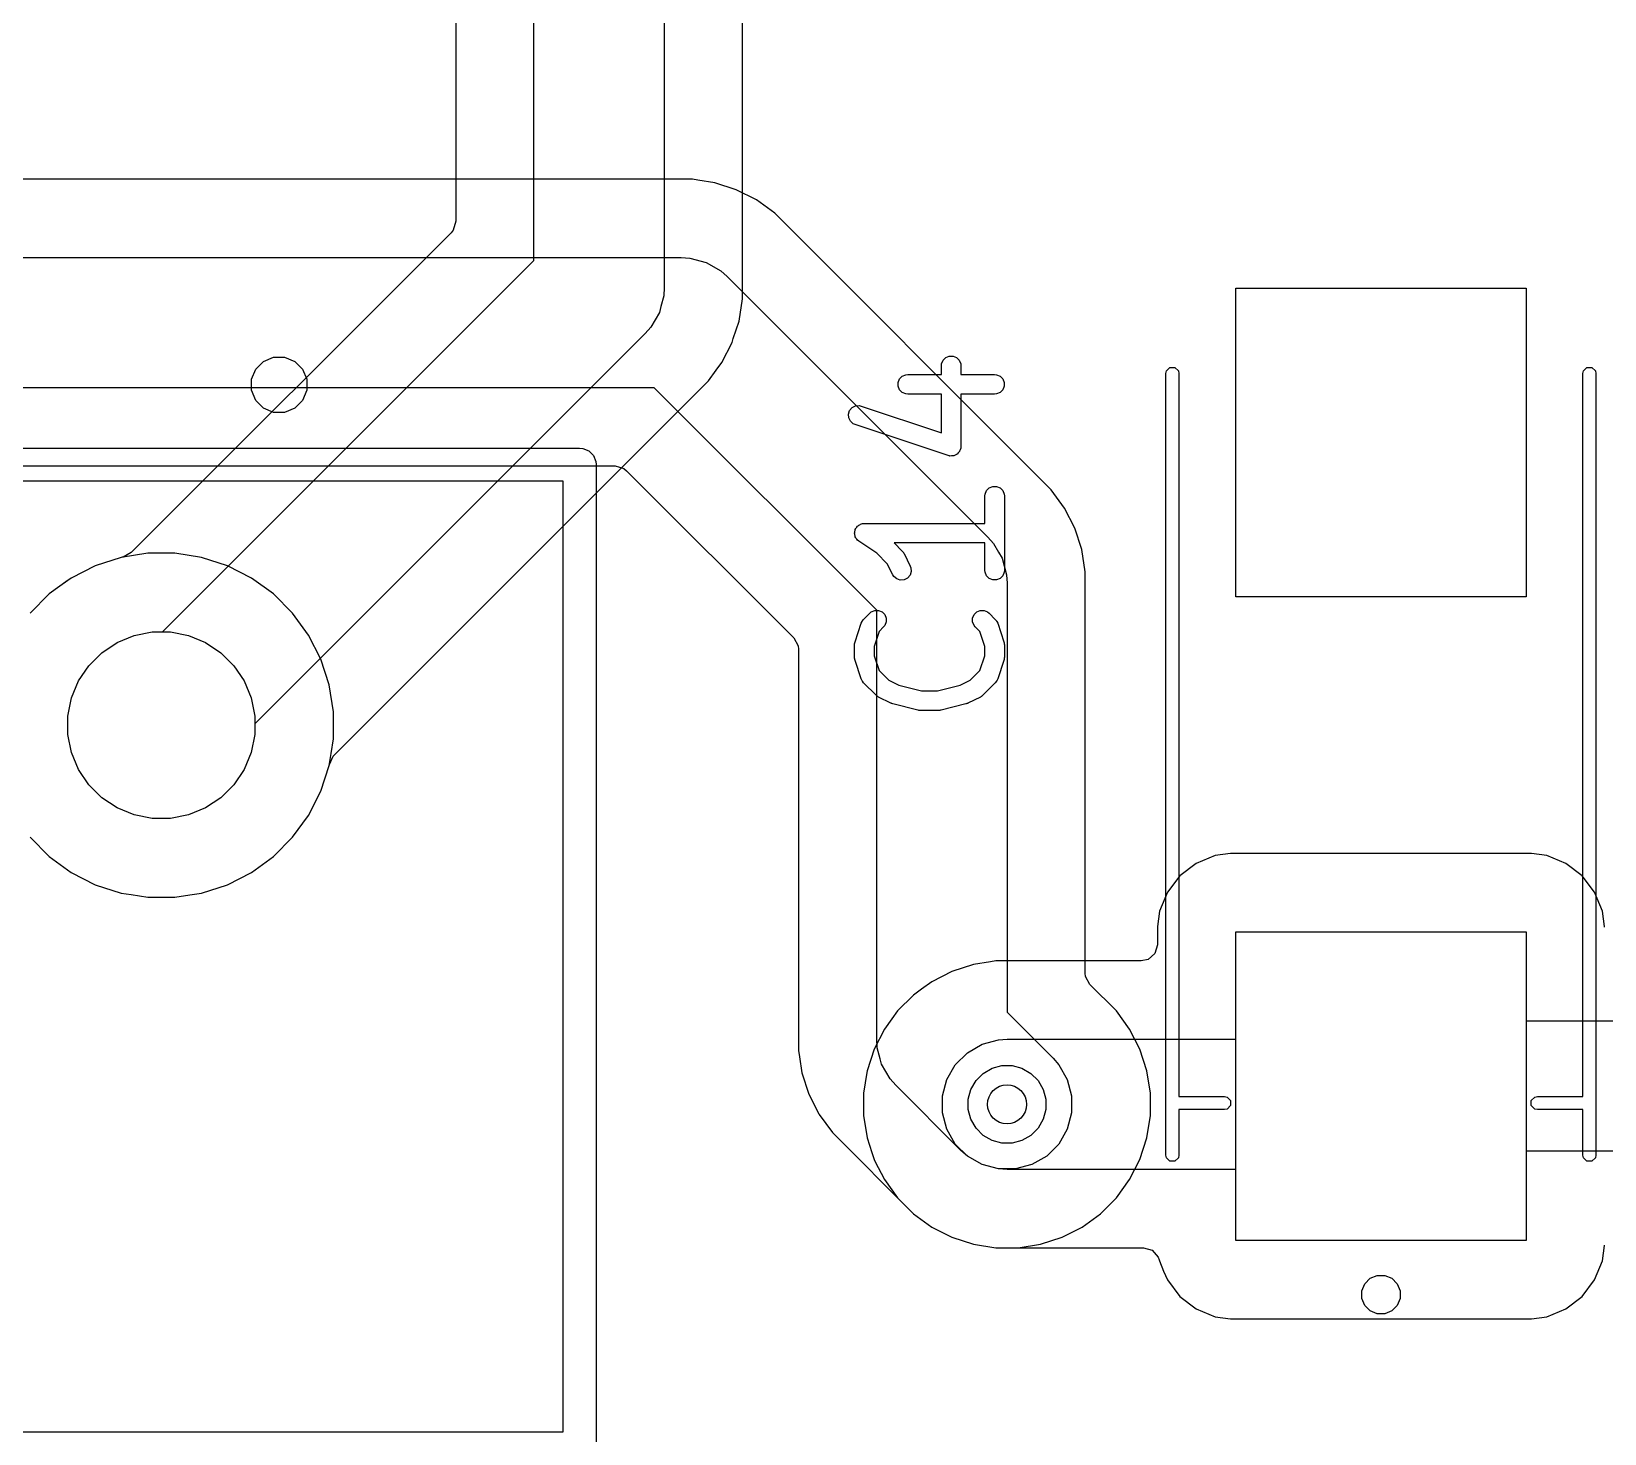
# Model space of a CAD drawing. Header units: inches. Extents: x 1.3 to 5.24, y -7.03 to -1.12.
# Drawn here: x 2.8155 to 3.2908, y -1.9892 to -1.5656 of the extents above; entities that cross this region are included whole.
import ezdxf

# ---------------------------------------------------------------- set-up
doc = ezdxf.new("R2010")
doc.units = ezdxf.units.IN
doc.header["$MEASUREMENT"] = 0
for name, color, linetype, true_color in [('B.Cu', 153, 'CONTINUOUS', 0x4d7fc4), ('B.Mask', 4, 'CONTINUOUS', 0x02ffee), ('F.Cu', 13, 'CONTINUOUS', 0xc83434), ('F.Mask', 201, 'CONTINUOUS', 0xd864ff), ('F.Paste', 253, 'CONTINUOUS', 0xb4a09a), ('F.Silkscreen', 41, 'CONTINUOUS', 0xf2eda1), ('In1.Cu', 91, 'CONTINUOUS', 0x7fc87f), ('In2.Cu', 33, 'CONTINUOUS', 0xce7d2c)]:
    doc.layers.add(name, color=color, linetype=linetype, true_color=true_color)

msp = doc.modelspace()

# ---------------------------------------------------------------- linework, layer by layer
at = {"layer": 'B.Cu', "linetype": 'CONTINUOUS'}
for p, q in [((3.01522, -1.61022), (2.71995, -1.61022)), ((3.01678, -1.61046), (3.01522, -1.61022)), ((3.02196, -1.61128), (3.01678, -1.61046)), ((3.02844, -1.61339), (3.02196, -1.61128)), ((3.02196, -1.61128), (3.02196, -1.61128)), ((3.02196, -1.61128), (3.02196, -1.61128)), ((3.03452, -1.61649), (3.02844, -1.61339)), ((3.04004, -1.6205), (3.03452, -1.61649)), ((3.11878, -1.69924), (3.04004, -1.6205)), ((2.71654, -1.63386), (3.01181, -1.63386)), ((3.01181, -1.63386), (3.01438, -1.63403)), ((3.01438, -1.63403), (3.01438, -1.63403)), ((3.01438, -1.63403), (3.01934, -1.63536)), ((3.01934, -1.63536), (3.02379, -1.63793)), ((3.02379, -1.63793), (3.0238, -1.63793)), ((3.0238, -1.63793), (3.02573, -1.63962)), ((3.02573, -1.63962), (3.10447, -1.71836)), ((3.00366, -1.67323), (2.72469, -1.67323)), ((3.07087, -1.74044), (3.00366, -1.67323)), ((2.7365, -1.69687), (2.99184, -1.69687)), ((2.99184, -1.69687), (2.99448, -1.69765)), ((2.99448, -1.69765), (2.99529, -1.6983)), ((2.99529, -1.6983), (3.04579, -1.7488)), ((3.1236, -1.70406), (3.11878, -1.69924)), ((3.12761, -1.70958), (3.1236, -1.70406)), ((3.1307, -1.71565), (3.12761, -1.70958)), ((3.13281, -1.72214), (3.1307, -1.71565)), ((3.10447, -1.71836), (3.10617, -1.7203)), ((3.10617, -1.7203), (3.10617, -1.7203)), ((3.10617, -1.7203), (3.10766, -1.72289)), ((2.84255, -1.72449), (2.83477, -1.72702)), ((2.85063, -1.72321), (2.84255, -1.72449)), ((2.85882, -1.72321), (2.85063, -1.72321)), ((2.85063, -1.72321), (2.85063, -1.72321)), ((2.8669, -1.72449), (2.85882, -1.72321)), ((2.85882, -1.72321), (2.85882, -1.72321)), ((2.87468, -1.72702), (2.8669, -1.72449)), ((2.8669, -1.72449), (2.8669, -1.72449)), ((2.8669, -1.72449), (2.8669, -1.72449)), ((3.10766, -1.72289), (3.10874, -1.72475)), ((3.10874, -1.72475), (3.11007, -1.72971)), ((3.13388, -1.72887), (3.13281, -1.72214)), ((3.13281, -1.72214), (3.13281, -1.72214)), ((2.83477, -1.72702), (2.82748, -1.73073)), ((2.88197, -1.73073), (2.87468, -1.72702)), ((3.11007, -1.72971), (3.11007, -1.72971)), ((3.11007, -1.72971), (3.11024, -1.73228)), ((3.13388, -1.85011), (3.13388, -1.72887)), ((2.82479, -1.73268), (2.82086, -1.73554)), ((2.82748, -1.73073), (2.82479, -1.73268)), ((2.88859, -1.73554), (2.88197, -1.73073)), ((3.11024, -1.73228), (3.11024, -1.86192)), ((2.82086, -1.73554), (2.81507, -1.74133)), ((2.82086, -1.73554), (2.82086, -1.73554)), ((2.82086, -1.73554), (2.82086, -1.73554)), ((2.89438, -1.74133), (2.88859, -1.73554)), ((2.89919, -1.74795), (2.89438, -1.74133)), ((3.07087, -1.87008), (3.07087, -1.74044)), ((2.84136, -1.7502), (2.8465, -1.74807)), ((2.8465, -1.74807), (2.85195, -1.74699)), ((2.85195, -1.74699), (2.8575, -1.74699)), ((2.8575, -1.74699), (2.86295, -1.74807)), ((2.86295, -1.74807), (2.86809, -1.7502)), ((2.9029, -1.75524), (2.89919, -1.74795)), ((3.04579, -1.7488), (3.04711, -1.75121)), ((2.83281, -1.75721), (2.83674, -1.75328)), ((2.83674, -1.75328), (2.84136, -1.7502)), ((2.86809, -1.7502), (2.87271, -1.75328)), ((2.87271, -1.75328), (2.87664, -1.75721)), ((3.04711, -1.75121), (3.04722, -1.75225)), ((3.04722, -1.75225), (3.04722, -1.86667)), ((2.82973, -1.76183), (2.83281, -1.75721)), ((2.87664, -1.75721), (2.87972, -1.76183)), ((2.90543, -1.76302), (2.9029, -1.75524)), ((2.8276, -1.76697), (2.82973, -1.76183)), ((2.87972, -1.76183), (2.88185, -1.76697)), ((2.90671, -1.77111), (2.90543, -1.76302)), ((2.90543, -1.76302), (2.90543, -1.76302)), ((2.82651, -1.77242), (2.8276, -1.76697)), ((2.88185, -1.76697), (2.88293, -1.77242)), ((2.82651, -1.77798), (2.82651, -1.77242)), ((2.88293, -1.77242), (2.88293, -1.77798)), ((2.90671, -1.77929), (2.90671, -1.77111)), ((2.8276, -1.78343), (2.82651, -1.77798)), ((2.88293, -1.77798), (2.88185, -1.78343)), ((2.906, -1.78378), (2.90671, -1.77929)), ((2.82973, -1.78856), (2.8276, -1.78343)), ((2.88185, -1.78343), (2.87972, -1.78856)), ((2.90543, -1.78737), (2.906, -1.78378)), ((2.83281, -1.79318), (2.82973, -1.78856)), ((2.87972, -1.78856), (2.87664, -1.79318)), ((2.9029, -1.79515), (2.90543, -1.78737)), ((2.83674, -1.79711), (2.83281, -1.79318)), ((2.87664, -1.79318), (2.87271, -1.79711)), ((2.89919, -1.80244), (2.9029, -1.79515)), ((2.84136, -1.8002), (2.83674, -1.79711)), ((2.8465, -1.80232), (2.84136, -1.8002)), ((2.86809, -1.8002), (2.86295, -1.80232)), ((2.87271, -1.79711), (2.86809, -1.8002)), ((2.85195, -1.80341), (2.8465, -1.80232)), ((2.8575, -1.80341), (2.85195, -1.80341)), ((2.86295, -1.80232), (2.8575, -1.80341)), ((2.89438, -1.80906), (2.89919, -1.80244)), ((2.81507, -1.80906), (2.82086, -1.81485)), ((2.88859, -1.81485), (2.89438, -1.80906)), ((2.82086, -1.81485), (2.82748, -1.81966)), ((2.88197, -1.81966), (2.88859, -1.81485)), ((2.82748, -1.81966), (2.83477, -1.82338)), ((2.87468, -1.82338), (2.88197, -1.81966)), ((2.83477, -1.82338), (2.84255, -1.8259)), ((2.8669, -1.8259), (2.87468, -1.82338)), ((2.84255, -1.8259), (2.84558, -1.82638)), ((2.84558, -1.82638), (2.85063, -1.82719)), ((2.85063, -1.82719), (2.85063, -1.82719)), ((2.85063, -1.82719), (2.85882, -1.82719)), ((2.85882, -1.82719), (2.86331, -1.82647)), ((2.86331, -1.82647), (2.8669, -1.8259)), ((3.13399, -1.85115), (3.13388, -1.85011)), ((3.13531, -1.85356), (3.13399, -1.85115)), ((3.14328, -1.86154), (3.13531, -1.85356)), ((3.11024, -1.86192), (3.12416, -1.87584)), ((3.14729, -1.86706), (3.14328, -1.86154)), ((3.04722, -1.86667), (3.04722, -1.87349)), ((3.15039, -1.87313), (3.14729, -1.86706)), ((3.07103, -1.87265), (3.07087, -1.87008)), ((3.04722, -1.87349), (3.04752, -1.87536)), ((3.04752, -1.87536), (3.04829, -1.88022)), ((3.07193, -1.876), (3.07103, -1.87265)), ((3.07103, -1.87265), (3.07103, -1.87265)), ((3.07236, -1.87761), (3.07193, -1.876)), ((3.12416, -1.87584), (3.12585, -1.87778)), ((3.1525, -1.87962), (3.15039, -1.87313)), ((3.04829, -1.88022), (3.0504, -1.88671)), ((3.07493, -1.88206), (3.07236, -1.87761)), ((3.07663, -1.884), (3.07493, -1.88206)), ((3.07493, -1.88206), (3.07493, -1.88206)), ((3.12585, -1.87778), (3.12842, -1.88223)), ((3.15356, -1.88635), (3.1525, -1.87962)), ((3.0504, -1.88671), (3.05343, -1.89266)), ((3.09632, -1.90368), (3.07663, -1.884)), ((3.12842, -1.88223), (3.12975, -1.88719)), ((3.15356, -1.89317), (3.15356, -1.88635)), ((3.12975, -1.88719), (3.12975, -1.89233)), ((3.05343, -1.89266), (3.05349, -1.89279)), ((3.05349, -1.89279), (3.0575, -1.8983)), ((3.12975, -1.89233), (3.12842, -1.8973)), ((3.1525, -1.89991), (3.15356, -1.89317)), ((3.0575, -1.8983), (3.08201, -1.92281)), ((3.12842, -1.8973), (3.12585, -1.90175)), ((3.15039, -1.9064), (3.1525, -1.89991)), ((3.09825, -1.90538), (3.09632, -1.90368)), ((3.1027, -1.90795), (3.09825, -1.90538)), ((3.12222, -1.90538), (3.11777, -1.90795)), ((3.12585, -1.90175), (3.12222, -1.90538)), ((3.10767, -1.90928), (3.1027, -1.90795)), ((3.11281, -1.90928), (3.10767, -1.90928)), ((3.11777, -1.90795), (3.11281, -1.90928)), ((3.14729, -1.91247), (3.15039, -1.9064)), ((3.14328, -1.91799), (3.14729, -1.91247)), ((3.13846, -1.92281), (3.14328, -1.91799)), ((3.08201, -1.92281), (3.08753, -1.92682)), ((3.13294, -1.92682), (3.13846, -1.92281)), ((3.08753, -1.92682), (3.0936, -1.92992)), ((3.12687, -1.92992), (3.13294, -1.92682)), ((3.0936, -1.92992), (3.10009, -1.93202)), ((3.10009, -1.93202), (3.10683, -1.93309)), ((3.10683, -1.93309), (3.10683, -1.93309)), ((3.10683, -1.93309), (3.11365, -1.93309)), ((3.11365, -1.93309), (3.12038, -1.93202)), ((3.11365, -1.93309), (3.11365, -1.93309)), ((3.12038, -1.93202), (3.12687, -1.92992))]:
    msp.add_line(p, q, dxfattribs=at)
at = {"layer": 'B.Cu'}
msp.add_circle((3.11024, -1.88976), 0.00591, dxfattribs=at)
at = {"layer": 'B.Mask', "linetype": 'CONTINUOUS'}
for p, q in [((2.84136, -1.7502), (2.8465, -1.74807)), ((2.8465, -1.74807), (2.85195, -1.74699)), ((2.85195, -1.74699), (2.8575, -1.74699)), ((2.8575, -1.74699), (2.86295, -1.74807)), ((2.86295, -1.74807), (2.86809, -1.7502)), ((2.83281, -1.75721), (2.83674, -1.75328)), ((2.83674, -1.75328), (2.84136, -1.7502)), ((2.86809, -1.7502), (2.87271, -1.75328)), ((2.87271, -1.75328), (2.87664, -1.75721)), ((2.82973, -1.76183), (2.83281, -1.75721)), ((2.87664, -1.75721), (2.87972, -1.76183)), ((2.8276, -1.76697), (2.82973, -1.76183)), ((2.87972, -1.76183), (2.88185, -1.76697)), ((2.82651, -1.77242), (2.8276, -1.76697)), ((2.88185, -1.76697), (2.88293, -1.77242)), ((2.82651, -1.77798), (2.82651, -1.77242)), ((2.88293, -1.77242), (2.88293, -1.77798)), ((2.8276, -1.78343), (2.82651, -1.77798)), ((2.88293, -1.77798), (2.88185, -1.78343)), ((2.82973, -1.78856), (2.8276, -1.78343)), ((2.88185, -1.78343), (2.87972, -1.78856)), ((2.83281, -1.79318), (2.82973, -1.78856)), ((2.87972, -1.78856), (2.87664, -1.79318)), ((2.83674, -1.79711), (2.83281, -1.79318)), ((2.87664, -1.79318), (2.87271, -1.79711)), ((2.84136, -1.8002), (2.83674, -1.79711)), ((2.8465, -1.80232), (2.84136, -1.8002)), ((2.86809, -1.8002), (2.86295, -1.80232)), ((2.87271, -1.79711), (2.86809, -1.8002)), ((2.85195, -1.80341), (2.8465, -1.80232)), ((2.8575, -1.80341), (2.85195, -1.80341)), ((2.86295, -1.80232), (2.8575, -1.80341))]:
    msp.add_line(p, q, dxfattribs=at)
at = {"layer": 'F.Cu', "linetype": 'CONTINUOUS'}
for p, q in [((2.96732, -1.63476), (2.96732, -1.45492)), ((3.00669, -1.45492), (3.00669, -1.64291)), ((2.94368, -1.48344), (2.94368, -1.62294)), ((3.03033, -1.64632), (3.03033, -1.48344)), ((2.94368, -1.62294), (2.94291, -1.62558)), ((2.94225, -1.6264), (2.84558, -1.72306)), ((2.94291, -1.62558), (2.94225, -1.6264)), ((2.8551, -1.74699), (2.96732, -1.63476)), ((3.00669, -1.64291), (3.00652, -1.64548)), ((3.00566, -1.64872), (3.00519, -1.65045)), ((3.00652, -1.64548), (3.00566, -1.64872)), ((3.00652, -1.64548), (3.00652, -1.64548)), ((3.02927, -1.65306), (3.03033, -1.64632)), ((3.00519, -1.65045), (3.00263, -1.6549)), ((3.02754, -1.65839), (3.02927, -1.65306)), ((3.02927, -1.65306), (3.02927, -1.65306)), ((3.00093, -1.65683), (2.88293, -1.77483)), ((3.00262, -1.6549), (3.00093, -1.65683)), ((3.00263, -1.6549), (3.00262, -1.6549)), ((3.02716, -1.65955), (3.02754, -1.65839)), ((3.02406, -1.66562), (3.02716, -1.65955)), ((3.02006, -1.67114), (3.02237, -1.66795)), ((3.02237, -1.66795), (3.02406, -1.66562)), ((2.90686, -1.78434), (3.02006, -1.67114)), ((2.84255, -1.72449), (2.83477, -1.72702)), ((2.8429, -1.72443), (2.84255, -1.72449)), ((2.84317, -1.72438), (2.8429, -1.72443)), ((2.84558, -1.72306), (2.84317, -1.72438)), ((2.83477, -1.72702), (2.82748, -1.73073)), ((2.82591, -1.73187), (2.82086, -1.73554)), ((2.82748, -1.73073), (2.82591, -1.73187)), ((2.82086, -1.73554), (2.81507, -1.74133)), ((2.82086, -1.73554), (2.82086, -1.73554)), ((2.82086, -1.73554), (2.82086, -1.73554)), ((2.84136, -1.7502), (2.8465, -1.74807)), ((2.8465, -1.74807), (2.85195, -1.74699)), ((2.85195, -1.74699), (2.8551, -1.74699)), ((2.83281, -1.75721), (2.83674, -1.75328)), ((2.83674, -1.75328), (2.84136, -1.7502)), ((2.82973, -1.76183), (2.83281, -1.75721)), ((2.8276, -1.76697), (2.82973, -1.76183)), ((2.82651, -1.77242), (2.8276, -1.76697)), ((2.82651, -1.77798), (2.82651, -1.77242)), ((2.88293, -1.77483), (2.88293, -1.77798)), ((2.8276, -1.78343), (2.82651, -1.77798)), ((2.88293, -1.77798), (2.88185, -1.78343)), ((2.82973, -1.78856), (2.8276, -1.78343)), ((2.88185, -1.78343), (2.87972, -1.78856)), ((2.90543, -1.78737), (2.90549, -1.78703)), ((2.90549, -1.78703), (2.90667, -1.78454)), ((2.90667, -1.78454), (2.90686, -1.78434)), ((2.83281, -1.79318), (2.82973, -1.78856)), ((2.87972, -1.78856), (2.87664, -1.79318)), ((2.9029, -1.79515), (2.90543, -1.78737)), ((2.83674, -1.79711), (2.83281, -1.79318)), ((2.87664, -1.79318), (2.87271, -1.79711)), ((2.89919, -1.80244), (2.9029, -1.79515)), ((2.84136, -1.8002), (2.83674, -1.79711)), ((2.8465, -1.80232), (2.84136, -1.8002)), ((2.86809, -1.8002), (2.86295, -1.80232)), ((2.87271, -1.79711), (2.86809, -1.8002)), ((2.85195, -1.80341), (2.8465, -1.80232)), ((2.8575, -1.80341), (2.85195, -1.80341)), ((2.86295, -1.80232), (2.8575, -1.80341)), ((2.89438, -1.80906), (2.89919, -1.80244)), ((2.81507, -1.80906), (2.82086, -1.81485)), ((2.88859, -1.81485), (2.89438, -1.80906)), ((2.82086, -1.81485), (2.82748, -1.81966)), ((2.88197, -1.81966), (2.88859, -1.81485)), ((3.17316, -1.81457), (3.16741, -1.81695)), ((3.17778, -1.81396), (3.17316, -1.81457)), ((3.17316, -1.81457), (3.17316, -1.81457)), ((3.26868, -1.81396), (3.17778, -1.81396)), ((3.2733, -1.81457), (3.26868, -1.81396)), ((3.26868, -1.81396), (3.26868, -1.81396)), ((3.26868, -1.81396), (3.26868, -1.81396)), ((3.26868, -1.81396), (3.26868, -1.81396)), ((3.27905, -1.81695), (3.2733, -1.81457)), ((3.2733, -1.81457), (3.2733, -1.81457)), ((2.82748, -1.81966), (2.83477, -1.82338)), ((2.87468, -1.82338), (2.88197, -1.81966)), ((3.16741, -1.81695), (3.16247, -1.82074)), ((3.28399, -1.82074), (3.27905, -1.81695)), ((2.83477, -1.82338), (2.84255, -1.8259)), ((2.8669, -1.8259), (2.87468, -1.82338)), ((3.16247, -1.82074), (3.15868, -1.82568)), ((3.28778, -1.82568), (3.28399, -1.82074)), ((2.84255, -1.8259), (2.84558, -1.82638)), ((2.84558, -1.82638), (2.85063, -1.82719)), ((2.85063, -1.82719), (2.85063, -1.82719)), ((2.85063, -1.82719), (2.85882, -1.82719)), ((2.85882, -1.82719), (2.86331, -1.82647)), ((2.86331, -1.82647), (2.8669, -1.8259)), ((3.15868, -1.82568), (3.1563, -1.83143)), ((3.29016, -1.83143), (3.28778, -1.82568)), ((3.1563, -1.83143), (3.15569, -1.83605)), ((3.1563, -1.83143), (3.1563, -1.83143)), ((3.29077, -1.83605), (3.29016, -1.83143)), ((3.29016, -1.83143), (3.29016, -1.83143)), ((3.29016, -1.83143), (3.29016, -1.83143)), ((3.15569, -1.83605), (3.15569, -1.83605)), ((3.15569, -1.83605), (3.15569, -1.84156)), ((3.17933, -1.87008), (3.17933, -1.8376)), ((3.17933, -1.8376), (3.26713, -1.8376)), ((3.26713, -1.8376), (3.26713, -1.86457)), ((3.29078, -1.83621), (3.29077, -1.83605)), ((3.15569, -1.84156), (3.15491, -1.84419)), ((3.10009, -1.8475), (3.0936, -1.84961)), ((3.10526, -1.84668), (3.10009, -1.8475)), ((3.10683, -1.84644), (3.10526, -1.84668)), ((3.15081, -1.84644), (3.10683, -1.84644)), ((3.15284, -1.846), (3.15081, -1.84644)), ((3.15491, -1.84419), (3.15284, -1.846)), ((3.08753, -1.85271), (3.08438, -1.85499)), ((3.0936, -1.84961), (3.08753, -1.85271)), ((3.08201, -1.85672), (3.07719, -1.86154)), ((3.08438, -1.85499), (3.08201, -1.85672)), ((3.08201, -1.85672), (3.08201, -1.85672)), ((3.08201, -1.85672), (3.08201, -1.85672)), ((3.07719, -1.86154), (3.07547, -1.86391)), ((3.07719, -1.86154), (3.07719, -1.86154)), ((3.07719, -1.86154), (3.07719, -1.86154)), ((3.07318, -1.86706), (3.07008, -1.87313)), ((3.07547, -1.86391), (3.07318, -1.86706)), ((3.26713, -1.86457), (3.38031, -1.86457)), ((3.09825, -1.87415), (3.1027, -1.87158)), ((3.1027, -1.87158), (3.10767, -1.87025)), ((3.10767, -1.87025), (3.11024, -1.87008)), ((3.11024, -1.87008), (3.17933, -1.87008)), ((3.07008, -1.87313), (3.06798, -1.87962)), ((3.09462, -1.87778), (3.09825, -1.87415)), ((3.06789, -1.88014), (3.06691, -1.88635)), ((3.06798, -1.87962), (3.06789, -1.88014)), ((3.09205, -1.88223), (3.09462, -1.87778)), ((3.06691, -1.88635), (3.06691, -1.89317)), ((3.09072, -1.88719), (3.09205, -1.88223)), ((3.09072, -1.89233), (3.09072, -1.88719)), ((3.06691, -1.89317), (3.06798, -1.89991)), ((3.09205, -1.8973), (3.09072, -1.89233)), ((3.06798, -1.89991), (3.06939, -1.90427)), ((3.09462, -1.90175), (3.09205, -1.8973)), ((3.06939, -1.90427), (3.07008, -1.9064)), ((3.09825, -1.90538), (3.09462, -1.90175)), ((3.1027, -1.90795), (3.09825, -1.90538)), ((3.37216, -1.90394), (3.26713, -1.90394)), ((3.26713, -1.90394), (3.26713, -1.93091)), ((3.07008, -1.9064), (3.07033, -1.90689)), ((3.07033, -1.90689), (3.07318, -1.91247)), ((3.10767, -1.90928), (3.1027, -1.90795)), ((3.11024, -1.90945), (3.10767, -1.90928)), ((3.17933, -1.90945), (3.11024, -1.90945)), ((3.17933, -1.93091), (3.17933, -1.90945)), ((3.07318, -1.91247), (3.07719, -1.91799)), ((3.07719, -1.91799), (3.08201, -1.92281)), ((3.08201, -1.92281), (3.08753, -1.92682)), ((3.08753, -1.92682), (3.0936, -1.92992)), ((3.0936, -1.92992), (3.10009, -1.93202)), ((3.10009, -1.93202), (3.10683, -1.93309)), ((3.10683, -1.93309), (3.15149, -1.93309)), ((3.15149, -1.93309), (3.15413, -1.93387)), ((3.15413, -1.93387), (3.15593, -1.93594)), ((3.26713, -1.93091), (3.17933, -1.93091)), ((3.29016, -1.93708), (3.29077, -1.93246)), ((3.29077, -1.93245), (3.29078, -1.9323)), ((3.29077, -1.93246), (3.29077, -1.93245)), ((3.15593, -1.93594), (3.15617, -1.93678)), ((3.15617, -1.93678), (3.15621, -1.93677)), ((3.15621, -1.93677), (3.1563, -1.93708)), ((3.1563, -1.93708), (3.15756, -1.94013)), ((3.28778, -1.94283), (3.29016, -1.93708)), ((3.15756, -1.94013), (3.15868, -1.94283)), ((3.15868, -1.94283), (3.16247, -1.94777)), ((3.28399, -1.94777), (3.28778, -1.94283)), ((3.16247, -1.94777), (3.16741, -1.95156)), ((3.27905, -1.95156), (3.28399, -1.94777)), ((3.16741, -1.95156), (3.17316, -1.95394)), ((3.2733, -1.95394), (3.27905, -1.95156)), ((3.17316, -1.95394), (3.17778, -1.95455)), ((3.17778, -1.95455), (3.26868, -1.95455)), ((3.26868, -1.95455), (3.2733, -1.95394)), ((3.26868, -1.95455), (3.26868, -1.95455)), ((3.2733, -1.95394), (3.2733, -1.95394)), ((3.2733, -1.95394), (3.2733, -1.95394))]:
    msp.add_line(p, q, dxfattribs=at)
at = {"layer": 'F.Cu'}
msp.add_circle((3.11024, -1.88976), 0.00591, dxfattribs=at)
at = {"layer": 'F.Mask', "linetype": 'CONTINUOUS'}
for p, q in [((3.17933, -1.73642), (3.17933, -1.64311)), ((3.17933, -1.64311), (3.26713, -1.64311)), ((3.26713, -1.64311), (3.26713, -1.73642)), ((3.26713, -1.73642), (3.17933, -1.73642)), ((2.84136, -1.7502), (2.8465, -1.74807)), ((2.8465, -1.74807), (2.85195, -1.74699)), ((2.85195, -1.74699), (2.8575, -1.74699)), ((2.8575, -1.74699), (2.86295, -1.74807)), ((2.86295, -1.74807), (2.86809, -1.7502)), ((2.83281, -1.75721), (2.83674, -1.75328)), ((2.83674, -1.75328), (2.84136, -1.7502)), ((2.86809, -1.7502), (2.87271, -1.75328)), ((2.87271, -1.75328), (2.87664, -1.75721)), ((2.82973, -1.76183), (2.83281, -1.75721)), ((2.87664, -1.75721), (2.87972, -1.76183)), ((2.8276, -1.76697), (2.82973, -1.76183)), ((2.87972, -1.76183), (2.88185, -1.76697)), ((2.82651, -1.77242), (2.8276, -1.76697)), ((2.88185, -1.76697), (2.88293, -1.77242)), ((2.82651, -1.77798), (2.82651, -1.77242)), ((2.88293, -1.77242), (2.88293, -1.77798)), ((2.8276, -1.78343), (2.82651, -1.77798)), ((2.88293, -1.77798), (2.88185, -1.78343)), ((2.82973, -1.78856), (2.8276, -1.78343)), ((2.88185, -1.78343), (2.87972, -1.78856)), ((2.83281, -1.79318), (2.82973, -1.78856)), ((2.87972, -1.78856), (2.87664, -1.79318)), ((2.83674, -1.79711), (2.83281, -1.79318)), ((2.87664, -1.79318), (2.87271, -1.79711)), ((2.84136, -1.8002), (2.83674, -1.79711)), ((2.8465, -1.80232), (2.84136, -1.8002)), ((2.86809, -1.8002), (2.86295, -1.80232)), ((2.87271, -1.79711), (2.86809, -1.8002)), ((2.85195, -1.80341), (2.8465, -1.80232)), ((2.8575, -1.80341), (2.85195, -1.80341)), ((2.86295, -1.80232), (2.8575, -1.80341)), ((3.17933, -1.93091), (3.17933, -1.8376)), ((3.17933, -1.8376), (3.26713, -1.8376)), ((3.26713, -1.8376), (3.26713, -1.93091)), ((3.26713, -1.93091), (3.17933, -1.93091))]:
    msp.add_line(p, q, dxfattribs=at)
at = {"layer": 'F.Paste', "linetype": 'CONTINUOUS'}
for p, q in [((3.17933, -1.73642), (3.17933, -1.64311)), ((3.17933, -1.64311), (3.26713, -1.64311)), ((3.26713, -1.64311), (3.26713, -1.73642)), ((3.26713, -1.73642), (3.17933, -1.73642)), ((3.17933, -1.93091), (3.17933, -1.8376)), ((3.17933, -1.8376), (3.26713, -1.8376)), ((3.26713, -1.8376), (3.26713, -1.93091)), ((3.26713, -1.93091), (3.17933, -1.93091))]:
    msp.add_line(p, q, dxfattribs=at)
at = {"layer": 'F.Silkscreen', "linetype": 'CONTINUOUS'}
for p, q in [((2.88197, -1.67066), (2.88324, -1.6676)), ((2.88324, -1.6676), (2.88559, -1.66525)), ((2.88559, -1.66525), (2.88866, -1.66398)), ((2.88866, -1.66398), (2.89197, -1.66398)), ((2.89197, -1.66398), (2.89504, -1.66525)), ((2.89504, -1.66525), (2.89739, -1.6676)), ((2.89739, -1.6676), (2.89866, -1.67066)), ((3.09041, -1.66655), (3.09047, -1.66598)), ((3.09041, -1.66923), (3.09041, -1.66655)), ((3.09047, -1.66598), (3.09091, -1.66491)), ((3.09091, -1.66491), (3.09173, -1.6641)), ((3.09173, -1.6641), (3.09279, -1.66366)), ((3.09279, -1.66366), (3.09394, -1.66366)), ((3.09394, -1.66366), (3.09501, -1.6641)), ((3.09501, -1.6641), (3.09582, -1.66491)), ((3.09582, -1.66491), (3.09626, -1.66598)), ((3.09626, -1.66598), (3.09632, -1.66655)), ((3.09632, -1.66655), (3.09632, -1.66923)), ((3.15827, -1.6689), (3.15842, -1.66814)), ((3.15842, -1.66814), (3.15948, -1.66708)), ((3.15948, -1.66708), (3.16099, -1.66708)), ((3.16099, -1.66708), (3.16205, -1.66814)), ((3.16205, -1.66814), (3.1622, -1.6689)), ((3.28425, -1.6689), (3.2844, -1.66814)), ((3.2844, -1.66814), (3.28547, -1.66708)), ((3.28547, -1.66708), (3.28697, -1.66708)), ((3.28697, -1.66708), (3.28804, -1.66814)), ((3.28804, -1.66814), (3.28819, -1.6689)), ((2.88197, -1.67398), (2.88197, -1.67066)), ((2.89866, -1.67066), (2.89866, -1.67398)), ((3.07735, -1.6716), (3.07779, -1.67054)), ((3.07735, -1.67275), (3.07735, -1.6716)), ((3.07779, -1.67382), (3.07735, -1.67275)), ((3.07779, -1.67054), (3.0786, -1.66972)), ((3.0786, -1.66972), (3.07967, -1.66928)), ((3.07967, -1.66928), (3.08024, -1.66923)), ((3.08024, -1.66923), (3.09041, -1.66923)), ((3.09632, -1.66923), (3.10649, -1.66923)), ((3.10649, -1.66923), (3.10706, -1.66928)), ((3.10706, -1.66928), (3.10813, -1.66972)), ((3.10813, -1.66972), (3.10894, -1.67054)), ((3.10894, -1.67054), (3.10938, -1.6716)), ((3.10938, -1.67275), (3.10894, -1.67382)), ((3.10938, -1.6716), (3.10938, -1.67275)), ((3.15827, -1.90512), (3.15827, -1.6689)), ((3.1622, -1.6689), (3.1622, -1.8874)), ((3.28425, -1.8874), (3.28425, -1.6689)), ((3.28819, -1.6689), (3.28819, -1.90512)), ((2.88324, -1.67705), (2.88197, -1.67398)), ((2.88559, -1.67939), (2.88324, -1.67705)), ((2.89739, -1.67705), (2.89504, -1.67939)), ((2.89866, -1.67398), (2.89739, -1.67705)), ((3.0786, -1.67463), (3.07779, -1.67382)), ((3.07967, -1.67507), (3.0786, -1.67463)), ((3.08024, -1.67513), (3.07967, -1.67507)), ((3.09041, -1.67513), (3.08024, -1.67513)), ((3.09041, -1.68683), (3.09041, -1.67513)), ((3.10649, -1.67513), (3.09632, -1.67513)), ((3.09632, -1.67513), (3.09632, -1.69093)), ((3.10706, -1.67507), (3.10649, -1.67513)), ((3.10813, -1.67463), (3.10706, -1.67507)), ((3.10894, -1.67382), (3.10813, -1.67463)), ((2.88866, -1.68066), (2.88559, -1.67939)), ((2.89197, -1.68066), (2.88866, -1.68066)), ((2.89504, -1.67939), (2.89197, -1.68066)), ((3.06231, -1.68118), (3.06268, -1.68009)), ((3.0624, -1.68233), (3.06231, -1.68118)), ((3.06291, -1.68336), (3.0624, -1.68233)), ((3.06268, -1.68009), (3.06343, -1.67922)), ((3.06343, -1.67922), (3.06446, -1.6787)), ((3.06446, -1.6787), (3.06561, -1.67862)), ((3.06561, -1.67862), (3.06618, -1.67875)), ((3.06618, -1.67875), (3.09041, -1.68683)), ((3.06378, -1.68412), (3.06291, -1.68336)), ((3.06431, -1.68435), (3.06378, -1.68412)), ((3.09243, -1.69373), (3.06431, -1.68435)), ((2.52835, -1.69146), (2.9811, -1.69146)), ((2.9811, -1.69146), (2.98208, -1.69155)), ((2.98208, -1.69155), (2.98388, -1.6923)), ((3.09608, -1.69194), (3.09593, -1.69239)), ((3.09626, -1.6915), (3.09608, -1.69194)), ((3.09628, -1.69135), (3.09626, -1.6915)), ((3.0963, -1.6913), (3.09628, -1.69135)), ((3.09632, -1.69093), (3.09629, -1.69122)), ((3.09629, -1.69122), (3.0963, -1.6913)), ((2.98388, -1.6923), (2.98526, -1.69368)), ((2.98526, -1.69368), (2.98601, -1.69548)), ((2.98601, -1.69548), (2.9861, -1.69646)), ((2.9861, -1.69646), (2.9861, -1.9937)), ((3.09272, -1.69379), (3.09243, -1.69373)), ((3.09279, -1.69382), (3.09272, -1.69379)), ((3.09285, -1.69382), (3.09279, -1.69382)), ((3.093, -1.69386), (3.09285, -1.69382)), ((3.09347, -1.69382), (3.093, -1.69386)), ((3.09394, -1.69382), (3.09347, -1.69382)), ((3.09404, -1.69378), (3.09394, -1.69382)), ((3.09415, -1.69377), (3.09404, -1.69378)), ((3.09457, -1.69356), (3.09415, -1.69377)), ((3.09501, -1.69338), (3.09457, -1.69356)), ((3.09508, -1.69331), (3.09501, -1.69338)), ((3.09518, -1.69326), (3.09508, -1.69331)), ((3.09549, -1.6929), (3.09518, -1.69326)), ((3.09582, -1.69257), (3.09549, -1.6929)), ((3.09586, -1.69247), (3.09582, -1.69257)), ((3.09593, -1.69239), (3.09586, -1.69247)), ((2.9761, -1.70146), (2.53335, -1.70146)), ((2.9761, -1.9887), (2.9761, -1.70146)), ((3.10354, -1.70592), (3.10359, -1.70535)), ((3.10354, -1.71422), (3.10354, -1.70592)), ((3.10359, -1.70535), (3.10403, -1.70428)), ((3.10403, -1.70428), (3.10485, -1.70347)), ((3.10485, -1.70347), (3.10591, -1.70303)), ((3.10591, -1.70303), (3.10706, -1.70303)), ((3.10706, -1.70303), (3.10813, -1.70347)), ((3.10813, -1.70347), (3.10894, -1.70428)), ((3.10894, -1.70428), (3.10938, -1.70535)), ((3.10938, -1.70535), (3.10944, -1.70592)), ((3.10944, -1.70592), (3.10944, -1.72842)), ((3.06455, -1.7158), (3.06466, -1.71553)), ((3.06466, -1.71553), (3.06487, -1.71533)), ((3.06487, -1.71533), (3.06503, -1.71509)), ((3.06503, -1.71509), (3.06527, -1.71492)), ((3.06527, -1.71492), (3.06548, -1.71472)), ((3.06548, -1.71472), (3.06575, -1.71461)), ((3.06575, -1.71461), (3.06599, -1.71445)), ((3.06599, -1.71445), (3.06627, -1.71439)), ((3.06627, -1.71439), (3.06654, -1.71428)), ((3.06654, -1.71428), (3.06711, -1.71422)), ((3.06711, -1.71422), (3.06712, -1.71422)), ((3.06712, -1.71422), (3.06712, -1.71422)), ((3.06712, -1.71422), (3.06712, -1.71422)), ((3.06712, -1.71422), (3.10354, -1.71422)), ((3.06417, -1.71718), (3.06422, -1.71689)), ((3.06422, -1.71746), (3.06417, -1.71718)), ((3.06422, -1.7166), (3.06433, -1.71633)), ((3.06422, -1.71689), (3.06422, -1.7166)), ((3.06422, -1.71775), (3.06422, -1.71746)), ((3.06433, -1.71802), (3.06422, -1.71775)), ((3.06433, -1.71633), (3.06439, -1.71605)), ((3.06439, -1.71831), (3.06433, -1.71802)), ((3.06439, -1.71605), (3.06455, -1.7158)), ((3.06455, -1.71855), (3.06439, -1.71831)), ((3.06466, -1.71881), (3.06455, -1.71855)), ((3.06487, -1.71902), (3.06466, -1.71881)), ((3.06503, -1.71926), (3.06487, -1.71902)), ((3.06548, -1.71963), (3.06503, -1.71926)), ((3.07086, -1.72322), (3.06548, -1.71963)), ((3.06548, -1.71963), (3.06548, -1.71963)), ((3.06548, -1.71963), (3.06548, -1.71963)), ((3.06548, -1.71963), (3.06548, -1.71963)), ((3.10354, -1.72013), (3.07612, -1.72013)), ((3.07612, -1.72013), (3.07858, -1.72258)), ((3.10354, -1.72842), (3.10354, -1.72013)), ((3.07407, -1.72642), (3.07086, -1.72322)), ((3.07858, -1.72258), (3.07877, -1.72281)), ((3.07877, -1.72281), (3.07883, -1.72286)), ((3.07883, -1.72286), (3.07888, -1.72295)), ((3.07888, -1.72295), (3.07895, -1.72303)), ((3.07895, -1.72303), (3.07898, -1.7231)), ((3.07898, -1.7231), (3.07913, -1.72335)), ((3.07913, -1.72335), (3.08101, -1.7271)), ((3.07573, -1.72974), (3.07407, -1.72642)), ((3.07603, -1.73023), (3.07573, -1.72974)), ((3.08093, -1.72988), (3.08018, -1.73075)), ((3.0813, -1.72879), (3.08093, -1.72988)), ((3.08101, -1.7271), (3.08122, -1.72764)), ((3.08122, -1.72764), (3.0813, -1.72879)), ((3.10359, -1.729), (3.10354, -1.72842)), ((3.10403, -1.73006), (3.10359, -1.729)), ((3.10938, -1.729), (3.10894, -1.73006)), ((3.10944, -1.72842), (3.10938, -1.729)), ((3.07691, -1.73099), (3.07603, -1.73023)), ((3.078, -1.73135), (3.07691, -1.73099)), ((3.07915, -1.73127), (3.078, -1.73135)), ((3.08018, -1.73075), (3.07915, -1.73127)), ((3.10485, -1.73088), (3.10403, -1.73006)), ((3.10591, -1.73132), (3.10485, -1.73088)), ((3.10706, -1.73132), (3.10591, -1.73132)), ((3.10813, -1.73088), (3.10706, -1.73132)), ((3.10894, -1.73006), (3.10813, -1.73088)), ((3.06619, -1.74436), (3.06643, -1.74383)), ((3.06643, -1.74383), (3.0665, -1.74375)), ((3.0665, -1.74375), (3.06654, -1.74365)), ((3.06654, -1.74365), (3.06691, -1.74321)), ((3.06691, -1.74321), (3.06878, -1.74133)), ((3.06878, -1.74133), (3.06923, -1.74096)), ((3.06923, -1.74096), (3.07029, -1.74052)), ((3.07029, -1.74052), (3.07144, -1.74052)), ((3.07144, -1.74052), (3.07251, -1.74096)), ((3.07251, -1.74096), (3.07332, -1.74178)), ((3.07332, -1.74178), (3.07376, -1.74284)), ((3.07376, -1.744), (3.07332, -1.74506)), ((3.07376, -1.74284), (3.07376, -1.744)), ((3.09984, -1.74284), (3.10028, -1.74178)), ((3.09984, -1.744), (3.09984, -1.74284)), ((3.10028, -1.74506), (3.09984, -1.744)), ((3.10028, -1.74178), (3.1011, -1.74096)), ((3.1011, -1.74096), (3.10216, -1.74052)), ((3.10216, -1.74052), (3.10332, -1.74052)), ((3.10332, -1.74052), (3.10438, -1.74096)), ((3.10438, -1.74096), (3.10483, -1.74133)), ((3.10483, -1.74133), (3.1067, -1.74321)), ((3.1067, -1.74321), (3.10707, -1.74365)), ((3.10707, -1.74365), (3.10711, -1.74375)), ((3.10711, -1.74375), (3.10718, -1.74383)), ((3.10718, -1.74383), (3.10742, -1.74436)), ((3.06432, -1.74998), (3.06619, -1.74436)), ((3.07157, -1.74689), (3.07007, -1.7514)), ((3.07296, -1.74551), (3.07157, -1.74689)), ((3.07332, -1.74506), (3.07296, -1.74551)), ((3.10065, -1.74551), (3.10028, -1.74506)), ((3.10203, -1.74689), (3.10065, -1.74551)), ((3.10354, -1.7514), (3.10203, -1.74689)), ((3.10742, -1.74436), (3.10929, -1.74998)), ((3.06417, -1.75092), (3.06419, -1.75063)), ((3.06417, -1.75467), (3.06417, -1.75092)), ((3.06419, -1.75055), (3.06421, -1.75045)), ((3.06419, -1.75063), (3.06419, -1.75055)), ((3.06421, -1.75045), (3.06422, -1.75034)), ((3.06422, -1.75034), (3.06425, -1.75027)), ((3.06425, -1.75027), (3.06432, -1.74998)), ((3.07007, -1.7514), (3.07007, -1.75419)), ((3.10354, -1.75419), (3.10354, -1.7514)), ((3.10929, -1.74998), (3.10936, -1.75027)), ((3.10936, -1.75027), (3.10938, -1.75034)), ((3.10938, -1.75034), (3.1094, -1.75045)), ((3.1094, -1.75045), (3.10942, -1.75055)), ((3.10942, -1.75055), (3.10941, -1.75063)), ((3.10941, -1.75063), (3.10944, -1.75092)), ((3.10944, -1.75092), (3.10944, -1.75467)), ((3.06419, -1.75496), (3.06417, -1.75467)), ((3.06419, -1.75504), (3.06419, -1.75496)), ((3.06421, -1.75514), (3.06419, -1.75504)), ((3.06422, -1.75524), (3.06421, -1.75514)), ((3.06425, -1.75532), (3.06422, -1.75524)), ((3.06432, -1.7556), (3.06425, -1.75532)), ((3.06619, -1.76123), (3.06432, -1.7556)), ((3.07007, -1.75419), (3.07157, -1.7587)), ((3.10203, -1.7587), (3.10354, -1.75419)), ((3.10929, -1.7556), (3.10742, -1.76123)), ((3.10936, -1.75532), (3.10929, -1.7556)), ((3.10938, -1.75524), (3.10936, -1.75532)), ((3.1094, -1.75514), (3.10938, -1.75524)), ((3.10942, -1.75504), (3.1094, -1.75514)), ((3.10944, -1.75467), (3.10941, -1.75496)), ((3.10941, -1.75496), (3.10942, -1.75504)), ((3.06643, -1.76175), (3.06619, -1.76123)), ((3.0665, -1.76183), (3.06643, -1.76175)), ((3.06654, -1.76193), (3.0665, -1.76183)), ((3.06691, -1.76238), (3.06654, -1.76193)), ((3.07066, -1.76613), (3.06691, -1.76238)), ((3.07157, -1.7587), (3.07449, -1.76162)), ((3.07449, -1.76162), (3.07752, -1.76313)), ((3.07752, -1.76313), (3.08436, -1.76484)), ((3.08925, -1.76484), (3.09608, -1.76313)), ((3.09608, -1.76313), (3.09912, -1.76162)), ((3.09912, -1.76162), (3.10203, -1.7587)), ((3.1067, -1.76238), (3.10295, -1.76613)), ((3.10707, -1.76193), (3.1067, -1.76238)), ((3.10711, -1.76183), (3.10707, -1.76193)), ((3.10718, -1.76175), (3.10711, -1.76183)), ((3.10742, -1.76123), (3.10718, -1.76175)), ((3.07088, -1.76632), (3.07066, -1.76613)), ((3.07093, -1.76637), (3.07088, -1.76632)), ((3.07102, -1.76643), (3.07093, -1.76637)), ((3.0711, -1.7665), (3.07102, -1.76643)), ((3.07117, -1.76653), (3.0711, -1.7665)), ((3.07142, -1.76668), (3.07117, -1.76653)), ((3.07517, -1.76856), (3.07142, -1.76668)), ((3.08436, -1.76484), (3.08925, -1.76484)), ((3.10219, -1.76668), (3.09844, -1.76856)), ((3.10243, -1.76653), (3.10219, -1.76668)), ((3.10251, -1.7665), (3.10243, -1.76653)), ((3.10259, -1.76643), (3.10251, -1.7665)), ((3.10268, -1.76637), (3.10259, -1.76643)), ((3.10273, -1.76632), (3.10268, -1.76637)), ((3.10295, -1.76613), (3.10273, -1.76632)), ((3.07521, -1.76857), (3.07517, -1.76856)), ((3.07523, -1.76859), (3.07521, -1.76857)), ((3.07547, -1.76867), (3.07523, -1.76859)), ((3.07571, -1.76876), (3.07547, -1.76867)), ((3.07573, -1.76877), (3.07571, -1.76876)), ((3.07578, -1.76878), (3.07573, -1.76877)), ((3.08328, -1.77066), (3.07578, -1.76878)), ((3.08338, -1.77067), (3.08328, -1.77066)), ((3.08342, -1.77069), (3.08338, -1.77067)), ((3.08363, -1.77071), (3.08342, -1.77069)), ((3.08385, -1.77074), (3.08363, -1.77071)), ((3.08389, -1.77073), (3.08385, -1.77074)), ((3.08399, -1.77074), (3.08389, -1.77073)), ((3.08962, -1.77074), (3.08399, -1.77074)), ((3.08972, -1.77073), (3.08962, -1.77074)), ((3.08976, -1.77074), (3.08972, -1.77073)), ((3.08998, -1.77071), (3.08976, -1.77074)), ((3.09019, -1.77069), (3.08998, -1.77071)), ((3.09023, -1.77067), (3.09019, -1.77069)), ((3.09033, -1.77066), (3.09023, -1.77067)), ((3.09783, -1.76878), (3.09033, -1.77066)), ((3.09787, -1.76877), (3.09783, -1.76878)), ((3.09789, -1.76876), (3.09787, -1.76877)), ((3.09813, -1.76867), (3.09789, -1.76876)), ((3.09838, -1.76859), (3.09813, -1.76867)), ((3.09839, -1.76857), (3.09838, -1.76859)), ((3.09844, -1.76856), (3.09839, -1.76857)), ((3.1622, -1.8874), (3.17598, -1.8874)), ((3.17598, -1.89134), (3.1622, -1.89134)), ((3.1622, -1.89134), (3.1622, -1.90512)), ((3.17598, -1.8874), (3.17674, -1.88755)), ((3.17674, -1.89119), (3.17598, -1.89134)), ((3.17674, -1.88755), (3.1778, -1.88862)), ((3.1778, -1.89012), (3.17674, -1.89119)), ((3.1778, -1.88862), (3.1778, -1.89012)), ((3.26865, -1.88862), (3.26972, -1.88755)), ((3.26865, -1.89012), (3.26865, -1.88862)), ((3.26972, -1.89119), (3.26865, -1.89012)), ((3.26972, -1.88755), (3.27047, -1.8874)), ((3.27047, -1.89134), (3.26972, -1.89119)), ((3.27047, -1.8874), (3.28425, -1.8874)), ((3.28425, -1.89134), (3.27047, -1.89134)), ((3.28425, -1.90512), (3.28425, -1.89134)), ((3.15842, -1.90587), (3.15827, -1.90512)), ((3.15948, -1.90694), (3.15842, -1.90587)), ((3.16205, -1.90587), (3.16099, -1.90694)), ((3.1622, -1.90512), (3.16205, -1.90587)), ((3.2844, -1.90587), (3.28425, -1.90512)), ((3.28547, -1.90694), (3.2844, -1.90587)), ((3.28804, -1.90587), (3.28697, -1.90694)), ((3.28819, -1.90512), (3.28804, -1.90587)), ((3.16099, -1.90694), (3.15948, -1.90694)), ((3.28697, -1.90694), (3.28547, -1.90694)), ((3.21832, -1.94396), (3.21995, -1.94233)), ((3.21995, -1.94233), (3.22208, -1.94145)), ((3.22208, -1.94145), (3.22438, -1.94145)), ((3.22438, -1.94145), (3.22651, -1.94233)), ((3.22651, -1.94233), (3.22814, -1.94396)), ((3.21744, -1.94609), (3.21832, -1.94396)), ((3.21744, -1.9484), (3.21744, -1.94609)), ((3.21832, -1.95053), (3.21744, -1.9484)), ((3.22814, -1.94396), (3.22902, -1.94609)), ((3.22902, -1.9484), (3.22814, -1.95053)), ((3.22902, -1.94609), (3.22902, -1.9484)), ((3.21995, -1.95215), (3.21832, -1.95053)), ((3.22208, -1.95304), (3.21995, -1.95215)), ((3.22438, -1.95304), (3.22208, -1.95304)), ((3.22651, -1.95215), (3.22438, -1.95304)), ((3.22814, -1.95053), (3.22651, -1.95215)), ((2.53335, -1.9887), (2.9761, -1.9887))]:
    msp.add_line(p, q, dxfattribs=at)
at = {"layer": 'In1.Cu', "linetype": 'CONTINUOUS'}
for p, q in [((2.84136, -1.7502), (2.8465, -1.74807)), ((2.8465, -1.74807), (2.85195, -1.74699)), ((2.85195, -1.74699), (2.8575, -1.74699)), ((2.8575, -1.74699), (2.86295, -1.74807)), ((2.86295, -1.74807), (2.86809, -1.7502)), ((2.83281, -1.75721), (2.83674, -1.75328)), ((2.83674, -1.75328), (2.84136, -1.7502)), ((2.86809, -1.7502), (2.87271, -1.75328)), ((2.87271, -1.75328), (2.87664, -1.75721)), ((2.82973, -1.76183), (2.83281, -1.75721)), ((2.87664, -1.75721), (2.87972, -1.76183)), ((2.8276, -1.76697), (2.82973, -1.76183)), ((2.87972, -1.76183), (2.88185, -1.76697)), ((2.82651, -1.77242), (2.8276, -1.76697)), ((2.88185, -1.76697), (2.88293, -1.77242)), ((2.82651, -1.77798), (2.82651, -1.77242)), ((2.88293, -1.77242), (2.88293, -1.77798)), ((2.8276, -1.78343), (2.82651, -1.77798)), ((2.88293, -1.77798), (2.88185, -1.78343)), ((2.82973, -1.78856), (2.8276, -1.78343)), ((2.88185, -1.78343), (2.87972, -1.78856)), ((2.83281, -1.79318), (2.82973, -1.78856)), ((2.87972, -1.78856), (2.87664, -1.79318)), ((2.83674, -1.79711), (2.83281, -1.79318)), ((2.87664, -1.79318), (2.87271, -1.79711)), ((2.84136, -1.8002), (2.83674, -1.79711)), ((2.8465, -1.80232), (2.84136, -1.8002)), ((2.86809, -1.8002), (2.86295, -1.80232)), ((2.87271, -1.79711), (2.86809, -1.8002)), ((2.85195, -1.80341), (2.8465, -1.80232)), ((2.8575, -1.80341), (2.85195, -1.80341)), ((2.86295, -1.80232), (2.8575, -1.80341)), ((3.10087, -1.88257), (3.10305, -1.88039)), ((3.10305, -1.88039), (3.10572, -1.87885)), ((3.10572, -1.87885), (3.10869, -1.87805)), ((3.10869, -1.87805), (3.11178, -1.87805)), ((3.11178, -1.87805), (3.11476, -1.87885)), ((3.11476, -1.87885), (3.11743, -1.88039)), ((3.11743, -1.88039), (3.11961, -1.88257)), ((3.09853, -1.88822), (3.09932, -1.88524)), ((3.09932, -1.88524), (3.10087, -1.88257)), ((3.11961, -1.88257), (3.12115, -1.88524)), ((3.12115, -1.88524), (3.12195, -1.88822)), ((3.09853, -1.89131), (3.09853, -1.88822)), ((3.09932, -1.89428), (3.09853, -1.89131)), ((3.12195, -1.89131), (3.12115, -1.89428)), ((3.12195, -1.88822), (3.12195, -1.89131)), ((3.10087, -1.89695), (3.09932, -1.89428)), ((3.12115, -1.89428), (3.11961, -1.89695)), ((3.10305, -1.89913), (3.10087, -1.89695)), ((3.10572, -1.90068), (3.10305, -1.89913)), ((3.10869, -1.90147), (3.10572, -1.90068)), ((3.11476, -1.90068), (3.11178, -1.90147)), ((3.11743, -1.89913), (3.11476, -1.90068)), ((3.11961, -1.89695), (3.11743, -1.89913)), ((3.11178, -1.90147), (3.10869, -1.90147))]:
    msp.add_line(p, q, dxfattribs=at)
at = {"layer": 'In1.Cu'}
msp.add_circle((3.11024, -1.88976), 0.00591, dxfattribs=at)
at = {"layer": 'In2.Cu', "linetype": 'CONTINUOUS'}
for p, q in [((2.84136, -1.7502), (2.8465, -1.74807)), ((2.8465, -1.74807), (2.85195, -1.74699)), ((2.85195, -1.74699), (2.8575, -1.74699)), ((2.8575, -1.74699), (2.86295, -1.74807)), ((2.86295, -1.74807), (2.86809, -1.7502)), ((2.83281, -1.75721), (2.83674, -1.75328)), ((2.83674, -1.75328), (2.84136, -1.7502)), ((2.86809, -1.7502), (2.87271, -1.75328)), ((2.87271, -1.75328), (2.87664, -1.75721)), ((2.82973, -1.76183), (2.83281, -1.75721)), ((2.87664, -1.75721), (2.87972, -1.76183)), ((2.8276, -1.76697), (2.82973, -1.76183)), ((2.87972, -1.76183), (2.88185, -1.76697)), ((2.82651, -1.77242), (2.8276, -1.76697)), ((2.88185, -1.76697), (2.88293, -1.77242)), ((2.82651, -1.77798), (2.82651, -1.77242)), ((2.88293, -1.77242), (2.88293, -1.77798)), ((2.8276, -1.78343), (2.82651, -1.77798)), ((2.88293, -1.77798), (2.88185, -1.78343)), ((2.82973, -1.78856), (2.8276, -1.78343)), ((2.88185, -1.78343), (2.87972, -1.78856)), ((2.83281, -1.79318), (2.82973, -1.78856)), ((2.87972, -1.78856), (2.87664, -1.79318)), ((2.83674, -1.79711), (2.83281, -1.79318)), ((2.87664, -1.79318), (2.87271, -1.79711)), ((2.84136, -1.8002), (2.83674, -1.79711)), ((2.8465, -1.80232), (2.84136, -1.8002)), ((2.86809, -1.8002), (2.86295, -1.80232)), ((2.87271, -1.79711), (2.86809, -1.8002)), ((2.85195, -1.80341), (2.8465, -1.80232)), ((2.8575, -1.80341), (2.85195, -1.80341)), ((2.86295, -1.80232), (2.8575, -1.80341)), ((3.10087, -1.88257), (3.10305, -1.88039)), ((3.10305, -1.88039), (3.10572, -1.87885)), ((3.10572, -1.87885), (3.10869, -1.87805)), ((3.10869, -1.87805), (3.11178, -1.87805)), ((3.11178, -1.87805), (3.11476, -1.87885)), ((3.11476, -1.87885), (3.11743, -1.88039)), ((3.11743, -1.88039), (3.11961, -1.88257)), ((3.09853, -1.88822), (3.09932, -1.88524)), ((3.09932, -1.88524), (3.10087, -1.88257)), ((3.11961, -1.88257), (3.12115, -1.88524)), ((3.12115, -1.88524), (3.12195, -1.88822)), ((3.09853, -1.89131), (3.09853, -1.88822)), ((3.09932, -1.89428), (3.09853, -1.89131)), ((3.12195, -1.89131), (3.12115, -1.89428)), ((3.12195, -1.88822), (3.12195, -1.89131)), ((3.10087, -1.89695), (3.09932, -1.89428)), ((3.12115, -1.89428), (3.11961, -1.89695)), ((3.10305, -1.89913), (3.10087, -1.89695)), ((3.10572, -1.90068), (3.10305, -1.89913)), ((3.10869, -1.90147), (3.10572, -1.90068)), ((3.11476, -1.90068), (3.11178, -1.90147)), ((3.11743, -1.89913), (3.11476, -1.90068)), ((3.11961, -1.89695), (3.11743, -1.89913)), ((3.11178, -1.90147), (3.10869, -1.90147))]:
    msp.add_line(p, q, dxfattribs=at)
at = {"layer": 'In2.Cu'}
msp.add_circle((3.11024, -1.88976), 0.00591, dxfattribs=at)

doc.saveas('drawing.dxf')
